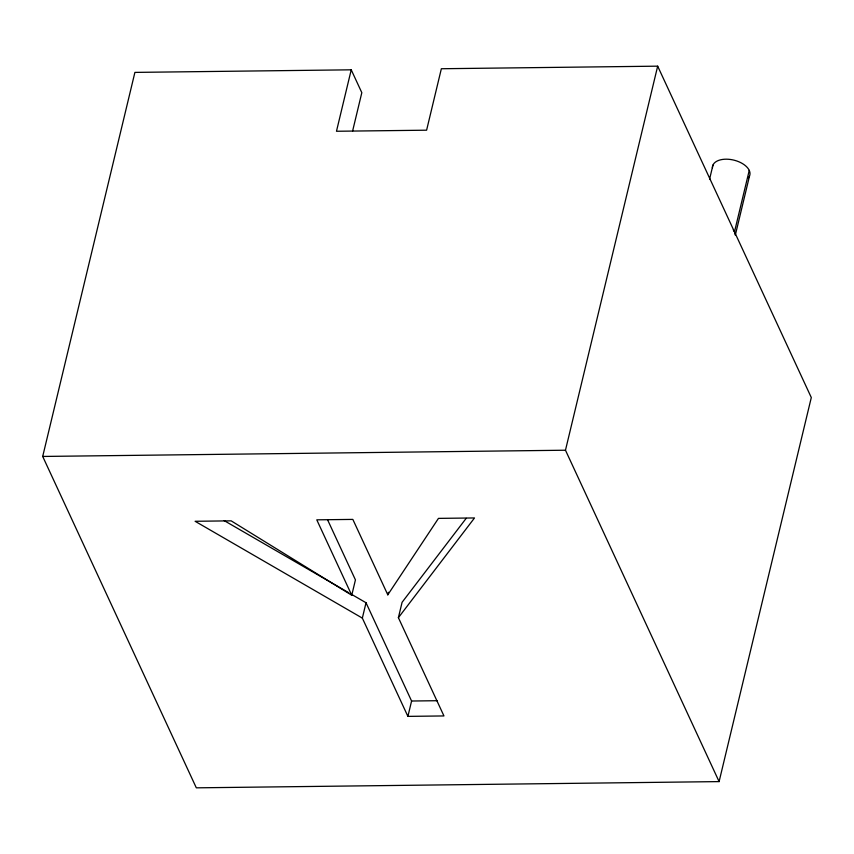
<?xml version="1.0" encoding="UTF-8"?>
<svg xmlns="http://www.w3.org/2000/svg" width="854" height="854" viewBox="0 0 854 854"><rect width="100%" height="100%" fill="white"/><g stroke="black" fill="none" stroke-linecap="round" stroke-linejoin="round"><path stroke-width="1.28" d="M351.229 69.814L336.476 131.26L426.605 130.192L441.358 68.736L657.676 66.164L811.3 397.548L719.1 781.602L196.324 787.836L42.7 456.452L134.9 72.398L351.229 69.814L361.818 92.67L352.595 131.078M466.188 518.335L402.085 602.305L398.391 617.677L443.952 715.94L407.902 716.378L362.342 618.104L195.107 521.282L231.156 520.844L351.752 595.249L355.435 579.887L327.69 520.033M362.342 618.104L366.024 602.743L351.037 594.053M351.752 595.249L316.781 519.83L352.841 519.403L387.801 594.822L388.41 592.26M407.902 716.378L411.585 701.017L366.024 602.743M719.1 781.602L565.476 450.218L657.676 66.164M709.578 179.18L712.951 165.089M734.493 231.85L749.246 170.405M735.337 235.042L749.481 176.148M387.801 594.822L438.465 518.378L474.514 517.951L398.391 617.677M42.7 456.452L565.476 450.218M411.585 701.017L437.333 700.707M224.164 520.609L348.731 592.719M733.298 229.875A19.151 10.814 13.5 0 1 735.251 234.818M712.428 167.875A19.151 10.814 13.5 0 1 734.846 160.381A19.151 10.814 13.5 0 1 748.424 177.803"/></g></svg>
